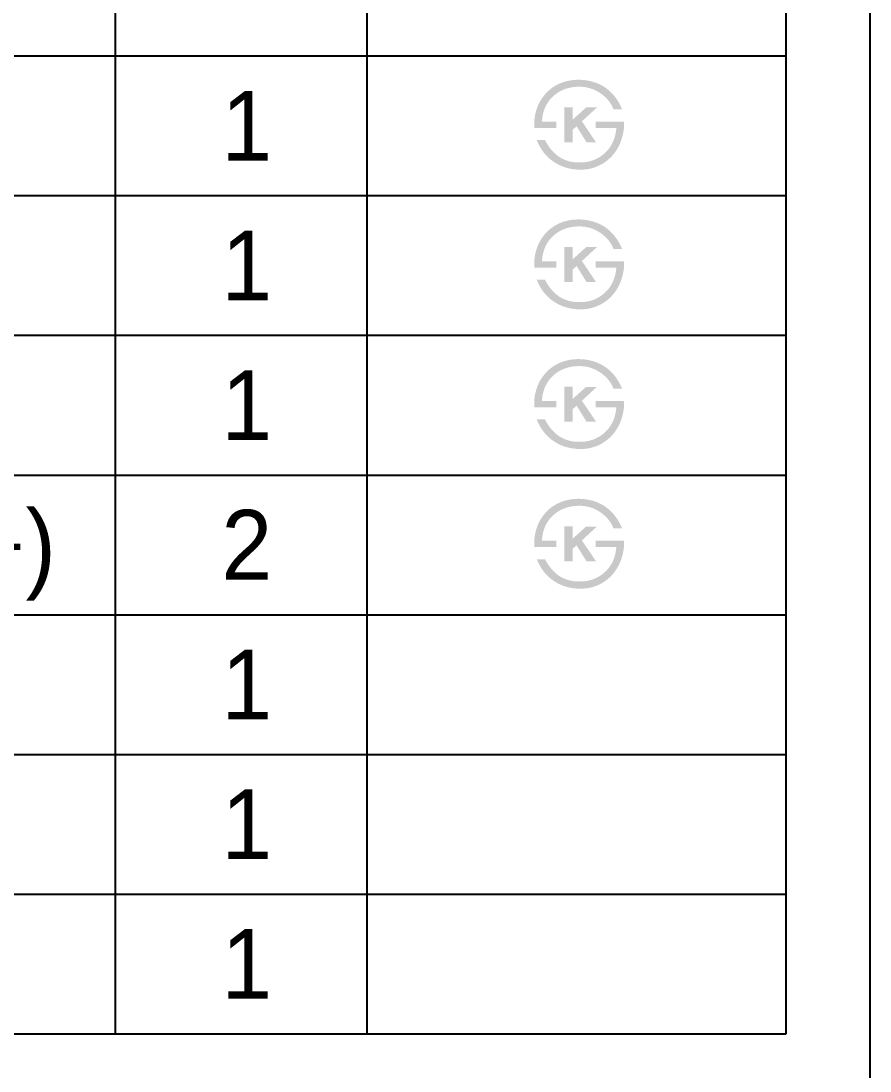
# Model space of a CAD drawing. Header units: millimetres. Extents: x 0 to 3868, y -67 to 2530.
# Drawn here: x 1496.2 to 1800, y 1736.7 to 2112.5 of the extents above; entities that cross this region are included whole.
import ezdxf
from ezdxf.enums import TextEntityAlignment as Align

# ---------------------------------------------------------------- set-up
doc = ezdxf.new("R2010")
doc.units = ezdxf.units.MM
doc.layers.add('TEXT', color=7, linetype='Continuous')
doc.layers.add('도각라인', color=7, linetype='Continuous')
doc.styles.add('타이틀', font='H2GTRM.TTF', dxfattribs={"height": 25})

msp = doc.modelspace()

# ---------------------------------------------------------------- hatches: boundary and pattern name
at = {"layer": 'TEXT'}
for points in [[(1679.85, 2074.17), (1679.83, 2074.58), (1679.82, 2074.99), (1679.82, 2075.4), (1679.83, 2075.8), (1679.84, 2076.21), (1679.86, 2076.61), (1679.9, 2077.01), (1679.94, 2077.41), (1679.98, 2077.8), (1680.04, 2078.2), (1680.11, 2078.59), (1680.18, 2078.98), (1680.26, 2079.36), (1680.36, 2079.75), (1680.46, 2080.13), (1680.56, 2080.52), (1680.69, 2080.9), (1680.81, 2081.28), (1680.95, 2081.66), (1681.1, 2082.03), (1681.25, 2082.39), (1681.42, 2082.75), (1681.59, 2083.1), (1681.76, 2083.45), (1681.95, 2083.79), (1682.15, 2084.12), (1682.35, 2084.45), (1682.56, 2084.77), (1682.78, 2085.09), (1683.01, 2085.4), (1683.25, 2085.7), (1683.75, 2086.32), (1684.02, 2086.62), (1684.3, 2086.92), (1684.58, 2087.2), (1684.87, 2087.48), (1685.16, 2087.75), (1685.47, 2088.01), (1685.78, 2088.26), (1686.1, 2088.5), (1686.42, 2088.74), (1686.75, 2088.96), (1687.09, 2089.17), (1687.44, 2089.38), (1687.79, 2089.58), (1688.15, 2089.76), (1688.52, 2089.94), (1688.92, 2090.12), (1689.33, 2090.29), (1689.75, 2090.45), (1690.17, 2090.6), (1690.59, 2090.74), (1691.03, 2090.86), (1691.47, 2090.97), (1691.91, 2091.08), (1692.36, 2091.17), (1692.82, 2091.25), (1693.28, 2091.31), (1693.75, 2091.37), (1694.23, 2091.41), (1694.71, 2091.45), (1695.2, 2091.47), (1695.69, 2091.48), (1696.45, 2091.46), (1696.83, 2091.44), (1697.2, 2091.41), (1697.57, 2091.38), (1697.93, 2091.34), (1698.29, 2091.29), (1698.65, 2091.24), (1699, 2091.18), (1699.35, 2091.12), (1699.69, 2091.04), (1700.03, 2090.97), (1700.37, 2090.88), (1700.7, 2090.79), (1701.03, 2090.7), (1701.36, 2090.59), (1701.68, 2090.48), (1702, 2090.37), (1702.31, 2090.24), (1702.62, 2090.12), (1702.93, 2089.98), (1703.23, 2089.84), (1703.53, 2089.69), (1703.83, 2089.54), (1704.12, 2089.38), (1704.41, 2089.21), (1704.69, 2089.04), (1704.97, 2088.86), (1705.25, 2088.67), (1705.52, 2088.48), (1705.79, 2088.28), (1706.05, 2088.08), (1706.47, 2087.73), (1706.88, 2087.37), (1707.28, 2087), (1707.66, 2086.62), (1708.03, 2086.22), (1708.39, 2085.8), (1708.73, 2085.38), (1709.06, 2084.93), (1709.38, 2084.48), (1709.69, 2084.01), (1709.99, 2083.53), (1710.27, 2083.03), (1710.54, 2082.52), (1710.79, 2082), (1711.04, 2081.46), (1711.27, 2080.91), (1711.27, 2080.91), (1708.17, 2080.91), (1708.17, 2080.91), (1708.11, 2081.09), (1708.04, 2081.26), (1707.97, 2081.43), (1707.9, 2081.61), (1707.83, 2081.78), (1707.75, 2081.95), (1707.66, 2082.12), (1707.57, 2082.29), (1707.48, 2082.46), (1707.39, 2082.63), (1707.29, 2082.79), (1707.18, 2082.96), (1707.08, 2083.12), (1706.97, 2083.29), (1706.85, 2083.45), (1706.73, 2083.61), (1706.61, 2083.77), (1706.48, 2083.93), (1706.22, 2084.25), (1705.94, 2084.57), (1705.64, 2084.88), (1705.33, 2085.19), (1705, 2085.49), (1704.66, 2085.79), (1704.3, 2086.09), (1704.07, 2086.27), (1703.84, 2086.44), (1703.6, 2086.61), (1703.37, 2086.77), (1703.13, 2086.92), (1702.89, 2087.07), (1702.65, 2087.21), (1702.4, 2087.35), (1702.16, 2087.49), (1701.91, 2087.61), (1701.66, 2087.73), (1701.41, 2087.85), (1701.15, 2087.96), (1700.9, 2088.06), (1700.64, 2088.16), (1700.38, 2088.26), (1700.12, 2088.34), (1699.85, 2088.42), (1699.59, 2088.5), (1699.32, 2088.57), (1699.05, 2088.64), (1698.78, 2088.7), (1698.51, 2088.75), (1698.23, 2088.8), (1697.96, 2088.84), (1697.68, 2088.88), (1697.4, 2088.91), (1697.11, 2088.93), (1696.83, 2088.95), (1696.54, 2088.97), (1696.26, 2088.98), (1695.97, 2088.98), (1695.62, 2088.97), (1695.28, 2088.96), (1694.93, 2088.95), (1694.6, 2088.93), (1694.27, 2088.9), (1693.94, 2088.86), (1693.61, 2088.82), (1693.29, 2088.77), (1692.97, 2088.71), (1692.66, 2088.65), (1692.35, 2088.58), (1692.04, 2088.51), (1691.74, 2088.43), (1691.44, 2088.34), (1691.14, 2088.24), (1690.85, 2088.14), (1690.56, 2088.04), (1690.28, 2087.92), (1690, 2087.8), (1689.72, 2087.67), (1689.45, 2087.54), (1689.18, 2087.4), (1688.91, 2087.25), (1688.65, 2087.1), (1688.39, 2086.94), (1688.14, 2086.77), (1687.89, 2086.6), (1687.64, 2086.42), (1687.4, 2086.24), (1687.16, 2086.04), (1686.92, 2085.84), (1686.69, 2085.64), (1686.46, 2085.42), (1686.23, 2085.2), (1686.01, 2084.97), (1685.8, 2084.74), (1685.59, 2084.51), (1685.39, 2084.27), (1685.2, 2084.02), (1685.02, 2083.77), (1684.84, 2083.52), (1684.66, 2083.26), (1684.5, 2083), (1684.34, 2082.74), (1684.19, 2082.47), (1684.04, 2082.19), (1683.91, 2081.92), (1683.78, 2081.63), (1683.65, 2081.35), (1683.53, 2081.05), (1683.42, 2080.76), (1683.32, 2080.46), (1683.22, 2080.15), (1683.13, 2079.85), (1683.05, 2079.53), (1682.97, 2079.22), (1682.9, 2078.89), (1682.84, 2078.57), (1682.78, 2078.24), (1682.73, 2077.9), (1682.69, 2077.56), (1682.65, 2077.22), (1682.62, 2076.87), (1682.6, 2076.52), (1682.6, 2076.52), (1687.78, 2076.52), (1687.78, 2076.52), (1687.78, 2076.52), (1687.78, 2074.17), (1687.78, 2074.17), (1687.78, 2074.17), (1679.85, 2074.17)], [(1693.61, 2077.21), (1698.41, 2081.56), (1702.28, 2081.56), (1696.91, 2076.61), (1701.94, 2069.1), (1698.56, 2069.1), (1695, 2074.81), (1693.61, 2073.57), (1693.61, 2069.1), (1690.66, 2069.1), (1690.66, 2081.67), (1693.61, 2081.67)], [(1712.02, 2076.52), (1712.02, 2076.08), (1712.02, 2075.64), (1712.01, 2075.21), (1711.98, 2074.78), (1711.95, 2074.35), (1711.91, 2073.92), (1711.86, 2073.5), (1711.79, 2073.07), (1711.72, 2072.65), (1711.64, 2072.24), (1711.56, 2071.82), (1711.46, 2071.41), (1711.35, 2071), (1711.23, 2070.6), (1711.1, 2070.19), (1710.97, 2069.79), (1710.83, 2069.41), (1710.68, 2069.02), (1710.53, 2068.65), (1710.36, 2068.28), (1710.19, 2067.92), (1710.01, 2067.56), (1709.82, 2067.21), (1709.63, 2066.87), (1709.42, 2066.53), (1709.21, 2066.19), (1708.99, 2065.86), (1708.77, 2065.54), (1708.53, 2065.23), (1708.29, 2064.92), (1708.04, 2064.61), (1707.78, 2064.31), (1707.51, 2064.02), (1707.24, 2063.74), (1706.96, 2063.46), (1706.67, 2063.2), (1706.38, 2062.94), (1706.08, 2062.69), (1705.78, 2062.45), (1705.47, 2062.22), (1705.15, 2061.99), (1704.83, 2061.78), (1704.51, 2061.57), (1704.18, 2061.37), (1703.84, 2061.18), (1703.5, 2061), (1703.15, 2060.83), (1702.8, 2060.66), (1702.43, 2060.5), (1702.06, 2060.34), (1701.69, 2060.2), (1701.31, 2060.07), (1700.93, 2059.95), (1700.55, 2059.84), (1700.17, 2059.74), (1699.78, 2059.65), (1699.39, 2059.57), (1698.99, 2059.5), (1698.6, 2059.44), (1698.2, 2059.4), (1697.8, 2059.36), (1697.39, 2059.33), (1696.98, 2059.32), (1696.57, 2059.31), (1695.91, 2059.32), (1695.25, 2059.34), (1694.61, 2059.39), (1693.97, 2059.46), (1693.35, 2059.55), (1693.04, 2059.6), (1692.74, 2059.65), (1692.43, 2059.72), (1692.13, 2059.78), (1691.83, 2059.86), (1691.54, 2059.93), (1691.25, 2060.02), (1690.96, 2060.1), (1690.67, 2060.2), (1690.38, 2060.3), (1690.1, 2060.4), (1689.82, 2060.51), (1689.54, 2060.62), (1689.27, 2060.74), (1689, 2060.86), (1688.73, 2060.99), (1688.46, 2061.13), (1688.19, 2061.27), (1687.93, 2061.41), (1687.67, 2061.56), (1687.42, 2061.71), (1686.89, 2062.05), (1686.63, 2062.23), (1686.37, 2062.41), (1686.12, 2062.6), (1685.87, 2062.79), (1685.62, 2062.99), (1685.38, 2063.19), (1685.14, 2063.4), (1684.91, 2063.61), (1684.68, 2063.83), (1684.46, 2064.05), (1684.24, 2064.28), (1684.02, 2064.52), (1683.81, 2064.75), (1683.61, 2064.99), (1683.4, 2065.24), (1683.2, 2065.49), (1683.01, 2065.75), (1682.82, 2066.01), (1682.64, 2066.28), (1682.46, 2066.55), (1682.28, 2066.83), (1682.11, 2067.11), (1681.94, 2067.4), (1681.78, 2067.69), (1681.62, 2067.99), (1681.46, 2068.29), (1681.31, 2068.59), (1681.02, 2069.22), (1680.75, 2069.87), (1680.75, 2069.87), (1683.7, 2069.87), (1683.7, 2069.87), (1683.93, 2069.44), (1684.16, 2069.03), (1684.4, 2068.63), (1684.64, 2068.23), (1684.89, 2067.86), (1685.15, 2067.49), (1685.41, 2067.13), (1685.67, 2066.79), (1685.94, 2066.46), (1686.21, 2066.14), (1686.49, 2065.83), (1686.78, 2065.53), (1687.07, 2065.25), (1687.37, 2064.97), (1687.67, 2064.71), (1687.97, 2064.46), (1688.2, 2064.29), (1688.43, 2064.12), (1688.66, 2063.96), (1688.9, 2063.81), (1689.13, 2063.66), (1689.37, 2063.52), (1689.62, 2063.38), (1689.86, 2063.25), (1690.11, 2063.12), (1690.36, 2063.01), (1690.61, 2062.89), (1690.87, 2062.79), (1691.13, 2062.69), (1691.39, 2062.59), (1691.66, 2062.5), (1691.93, 2062.42), (1692.2, 2062.34), (1692.47, 2062.27), (1692.75, 2062.21), (1693.03, 2062.15), (1693.31, 2062.1), (1693.59, 2062.05), (1693.88, 2062.01), (1694.17, 2061.97), (1694.46, 2061.94), (1694.76, 2061.92), (1695.06, 2061.91), (1695.36, 2061.89), (1695.66, 2061.89), (1695.97, 2061.89), (1696.28, 2061.9), (1697.14, 2061.92), (1697.41, 2061.94), (1697.68, 2061.96), (1697.95, 2061.98), (1698.22, 2062.01), (1698.48, 2062.05), (1698.75, 2062.09), (1699.01, 2062.14), (1699.27, 2062.19), (1699.53, 2062.25), (1699.79, 2062.31), (1700.04, 2062.38), (1700.3, 2062.46), (1700.55, 2062.54), (1700.8, 2062.63), (1701.05, 2062.72), (1701.29, 2062.81), (1701.54, 2062.92), (1701.78, 2063.03), (1702.02, 2063.14), (1702.26, 2063.26), (1702.5, 2063.39), (1702.74, 2063.52), (1702.97, 2063.65), (1703.21, 2063.79), (1703.44, 2063.94), (1703.67, 2064.1), (1703.9, 2064.25), (1704.12, 2064.42), (1704.35, 2064.59), (1704.57, 2064.76), (1704.83, 2064.98), (1705.08, 2065.2), (1705.32, 2065.43), (1705.55, 2065.66), (1705.78, 2065.89), (1706, 2066.13), (1706.21, 2066.38), (1706.42, 2066.63), (1706.62, 2066.89), (1706.81, 2067.15), (1707, 2067.42), (1707.17, 2067.69), (1707.34, 2067.96), (1707.51, 2068.24), (1707.66, 2068.53), (1707.81, 2068.82), (1707.95, 2069.12), (1708.09, 2069.42), (1708.22, 2069.73), (1708.34, 2070.04), (1708.45, 2070.35), (1708.55, 2070.68), (1708.65, 2071), (1708.74, 2071.33), (1708.83, 2071.67), (1708.91, 2072.01), (1708.98, 2072.36), (1709.04, 2072.71), (1709.09, 2073.07), (1709.14, 2073.43), (1709.18, 2073.8), (1709.22, 2074.17), (1709.22, 2074.17), (1701.79, 2074.17), (1701.79, 2074.17), (1701.79, 2074.17), (1701.79, 2076.52), (1701.79, 2076.52), (1701.79, 2076.52), (1712.02, 2076.52)], [(1679.85, 2024.17), (1679.83, 2024.58), (1679.82, 2024.99), (1679.82, 2025.4), (1679.83, 2025.8), (1679.84, 2026.21), (1679.86, 2026.61), (1679.9, 2027.01), (1679.94, 2027.41), (1679.98, 2027.8), (1680.04, 2028.2), (1680.11, 2028.59), (1680.18, 2028.98), (1680.26, 2029.36), (1680.36, 2029.75), (1680.46, 2030.13), (1680.56, 2030.52), (1680.69, 2030.9), (1680.81, 2031.28), (1680.95, 2031.66), (1681.1, 2032.03), (1681.25, 2032.39), (1681.42, 2032.75), (1681.59, 2033.1), (1681.76, 2033.45), (1681.95, 2033.79), (1682.15, 2034.12), (1682.35, 2034.45), (1682.56, 2034.77), (1682.78, 2035.09), (1683.01, 2035.4), (1683.25, 2035.7), (1683.75, 2036.32), (1684.02, 2036.62), (1684.3, 2036.92), (1684.58, 2037.2), (1684.87, 2037.48), (1685.16, 2037.75), (1685.47, 2038.01), (1685.78, 2038.26), (1686.1, 2038.5), (1686.42, 2038.74), (1686.75, 2038.96), (1687.09, 2039.17), (1687.44, 2039.38), (1687.79, 2039.58), (1688.15, 2039.76), (1688.52, 2039.94), (1688.92, 2040.12), (1689.33, 2040.29), (1689.75, 2040.45), (1690.17, 2040.6), (1690.59, 2040.74), (1691.03, 2040.86), (1691.47, 2040.97), (1691.91, 2041.08), (1692.36, 2041.17), (1692.82, 2041.25), (1693.28, 2041.31), (1693.75, 2041.37), (1694.23, 2041.41), (1694.71, 2041.45), (1695.2, 2041.47), (1695.69, 2041.48), (1696.45, 2041.46), (1696.83, 2041.44), (1697.2, 2041.41), (1697.57, 2041.38), (1697.93, 2041.34), (1698.29, 2041.29), (1698.65, 2041.24), (1699, 2041.18), (1699.35, 2041.12), (1699.69, 2041.04), (1700.03, 2040.97), (1700.37, 2040.88), (1700.7, 2040.79), (1701.03, 2040.7), (1701.36, 2040.59), (1701.68, 2040.48), (1702, 2040.37), (1702.31, 2040.24), (1702.62, 2040.12), (1702.93, 2039.98), (1703.23, 2039.84), (1703.53, 2039.69), (1703.83, 2039.54), (1704.12, 2039.38), (1704.41, 2039.21), (1704.69, 2039.04), (1704.97, 2038.86), (1705.25, 2038.67), (1705.52, 2038.48), (1705.79, 2038.28), (1706.05, 2038.08), (1706.47, 2037.73), (1706.88, 2037.37), (1707.28, 2037), (1707.66, 2036.62), (1708.03, 2036.22), (1708.39, 2035.8), (1708.73, 2035.38), (1709.06, 2034.93), (1709.38, 2034.48), (1709.69, 2034.01), (1709.99, 2033.53), (1710.27, 2033.03), (1710.54, 2032.52), (1710.79, 2032), (1711.04, 2031.46), (1711.27, 2030.91), (1711.27, 2030.91), (1708.17, 2030.91), (1708.17, 2030.91), (1708.11, 2031.09), (1708.04, 2031.26), (1707.97, 2031.43), (1707.9, 2031.61), (1707.83, 2031.78), (1707.75, 2031.95), (1707.66, 2032.12), (1707.57, 2032.29), (1707.48, 2032.46), (1707.39, 2032.63), (1707.29, 2032.79), (1707.18, 2032.96), (1707.08, 2033.12), (1706.97, 2033.29), (1706.85, 2033.45), (1706.73, 2033.61), (1706.61, 2033.77), (1706.48, 2033.93), (1706.22, 2034.25), (1705.94, 2034.57), (1705.64, 2034.88), (1705.33, 2035.19), (1705, 2035.49), (1704.66, 2035.79), (1704.3, 2036.09), (1704.07, 2036.27), (1703.84, 2036.44), (1703.6, 2036.61), (1703.37, 2036.77), (1703.13, 2036.92), (1702.89, 2037.07), (1702.65, 2037.21), (1702.4, 2037.35), (1702.16, 2037.49), (1701.91, 2037.61), (1701.66, 2037.73), (1701.41, 2037.85), (1701.15, 2037.96), (1700.9, 2038.06), (1700.64, 2038.16), (1700.38, 2038.26), (1700.12, 2038.34), (1699.85, 2038.42), (1699.59, 2038.5), (1699.32, 2038.57), (1699.05, 2038.64), (1698.78, 2038.7), (1698.51, 2038.75), (1698.23, 2038.8), (1697.96, 2038.84), (1697.68, 2038.88), (1697.4, 2038.91), (1697.11, 2038.93), (1696.83, 2038.95), (1696.54, 2038.97), (1696.26, 2038.98), (1695.97, 2038.98), (1695.62, 2038.97), (1695.28, 2038.96), (1694.93, 2038.95), (1694.6, 2038.93), (1694.27, 2038.9), (1693.94, 2038.86), (1693.61, 2038.82), (1693.29, 2038.77), (1692.97, 2038.71), (1692.66, 2038.65), (1692.35, 2038.58), (1692.04, 2038.51), (1691.74, 2038.43), (1691.44, 2038.34), (1691.14, 2038.24), (1690.85, 2038.14), (1690.56, 2038.04), (1690.28, 2037.92), (1690, 2037.8), (1689.72, 2037.67), (1689.45, 2037.54), (1689.18, 2037.4), (1688.91, 2037.25), (1688.65, 2037.1), (1688.39, 2036.94), (1688.14, 2036.77), (1687.89, 2036.6), (1687.64, 2036.42), (1687.4, 2036.24), (1687.16, 2036.04), (1686.92, 2035.84), (1686.69, 2035.64), (1686.46, 2035.42), (1686.23, 2035.2), (1686.01, 2034.97), (1685.8, 2034.74), (1685.59, 2034.51), (1685.39, 2034.27), (1685.2, 2034.02), (1685.02, 2033.77), (1684.84, 2033.52), (1684.66, 2033.26), (1684.5, 2033), (1684.34, 2032.74), (1684.19, 2032.47), (1684.04, 2032.19), (1683.91, 2031.92), (1683.78, 2031.63), (1683.65, 2031.35), (1683.53, 2031.05), (1683.42, 2030.76), (1683.32, 2030.46), (1683.22, 2030.15), (1683.13, 2029.85), (1683.05, 2029.53), (1682.97, 2029.22), (1682.9, 2028.89), (1682.84, 2028.57), (1682.78, 2028.24), (1682.73, 2027.9), (1682.69, 2027.56), (1682.65, 2027.22), (1682.62, 2026.87), (1682.6, 2026.52), (1682.6, 2026.52), (1687.78, 2026.52), (1687.78, 2026.52), (1687.78, 2026.52), (1687.78, 2024.17), (1687.78, 2024.17), (1687.78, 2024.17), (1679.85, 2024.17)], [(1693.61, 2027.21), (1698.41, 2031.56), (1702.28, 2031.56), (1696.91, 2026.61), (1701.94, 2019.1), (1698.56, 2019.1), (1695, 2024.81), (1693.61, 2023.57), (1693.61, 2019.1), (1690.66, 2019.1), (1690.66, 2031.67), (1693.61, 2031.67)], [(1712.02, 2026.52), (1712.02, 2026.08), (1712.02, 2025.64), (1712.01, 2025.21), (1711.98, 2024.78), (1711.95, 2024.35), (1711.91, 2023.92), (1711.86, 2023.5), (1711.79, 2023.07), (1711.72, 2022.65), (1711.64, 2022.24), (1711.56, 2021.82), (1711.46, 2021.41), (1711.35, 2021), (1711.23, 2020.6), (1711.1, 2020.19), (1710.97, 2019.79), (1710.83, 2019.41), (1710.68, 2019.02), (1710.53, 2018.65), (1710.36, 2018.28), (1710.19, 2017.92), (1710.01, 2017.56), (1709.82, 2017.21), (1709.63, 2016.87), (1709.42, 2016.53), (1709.21, 2016.19), (1708.99, 2015.86), (1708.77, 2015.54), (1708.53, 2015.23), (1708.29, 2014.92), (1708.04, 2014.61), (1707.78, 2014.31), (1707.51, 2014.02), (1707.24, 2013.74), (1706.96, 2013.46), (1706.67, 2013.2), (1706.38, 2012.94), (1706.08, 2012.69), (1705.78, 2012.45), (1705.47, 2012.22), (1705.15, 2011.99), (1704.83, 2011.78), (1704.51, 2011.57), (1704.18, 2011.37), (1703.84, 2011.18), (1703.5, 2011), (1703.15, 2010.83), (1702.8, 2010.66), (1702.43, 2010.5), (1702.06, 2010.34), (1701.69, 2010.2), (1701.31, 2010.07), (1700.93, 2009.95), (1700.55, 2009.84), (1700.17, 2009.74), (1699.78, 2009.65), (1699.39, 2009.57), (1698.99, 2009.5), (1698.6, 2009.44), (1698.2, 2009.4), (1697.8, 2009.36), (1697.39, 2009.33), (1696.98, 2009.32), (1696.57, 2009.31), (1695.91, 2009.32), (1695.25, 2009.34), (1694.61, 2009.39), (1693.97, 2009.46), (1693.35, 2009.55), (1693.04, 2009.6), (1692.74, 2009.65), (1692.43, 2009.72), (1692.13, 2009.78), (1691.83, 2009.86), (1691.54, 2009.93), (1691.25, 2010.02), (1690.96, 2010.1), (1690.67, 2010.2), (1690.38, 2010.3), (1690.1, 2010.4), (1689.82, 2010.51), (1689.54, 2010.62), (1689.27, 2010.74), (1689, 2010.86), (1688.73, 2010.99), (1688.46, 2011.13), (1688.19, 2011.27), (1687.93, 2011.41), (1687.67, 2011.56), (1687.42, 2011.71), (1686.89, 2012.05), (1686.63, 2012.23), (1686.37, 2012.41), (1686.12, 2012.6), (1685.87, 2012.79), (1685.62, 2012.99), (1685.38, 2013.19), (1685.14, 2013.4), (1684.91, 2013.61), (1684.68, 2013.83), (1684.46, 2014.05), (1684.24, 2014.28), (1684.02, 2014.52), (1683.81, 2014.75), (1683.61, 2014.99), (1683.4, 2015.24), (1683.2, 2015.49), (1683.01, 2015.75), (1682.82, 2016.01), (1682.64, 2016.28), (1682.46, 2016.55), (1682.28, 2016.83), (1682.11, 2017.11), (1681.94, 2017.4), (1681.78, 2017.69), (1681.62, 2017.99), (1681.46, 2018.29), (1681.31, 2018.59), (1681.02, 2019.22), (1680.75, 2019.87), (1680.75, 2019.87), (1683.7, 2019.87), (1683.7, 2019.87), (1683.93, 2019.44), (1684.16, 2019.03), (1684.4, 2018.63), (1684.64, 2018.23), (1684.89, 2017.86), (1685.15, 2017.49), (1685.41, 2017.13), (1685.67, 2016.79), (1685.94, 2016.46), (1686.21, 2016.14), (1686.49, 2015.83), (1686.78, 2015.53), (1687.07, 2015.25), (1687.37, 2014.97), (1687.67, 2014.71), (1687.97, 2014.46), (1688.2, 2014.29), (1688.43, 2014.12), (1688.66, 2013.96), (1688.9, 2013.81), (1689.13, 2013.66), (1689.37, 2013.52), (1689.62, 2013.38), (1689.86, 2013.25), (1690.11, 2013.12), (1690.36, 2013.01), (1690.61, 2012.89), (1690.87, 2012.79), (1691.13, 2012.69), (1691.39, 2012.59), (1691.66, 2012.5), (1691.93, 2012.42), (1692.2, 2012.34), (1692.47, 2012.27), (1692.75, 2012.21), (1693.03, 2012.15), (1693.31, 2012.1), (1693.59, 2012.05), (1693.88, 2012.01), (1694.17, 2011.97), (1694.46, 2011.94), (1694.76, 2011.92), (1695.06, 2011.91), (1695.36, 2011.89), (1695.66, 2011.89), (1695.97, 2011.89), (1696.28, 2011.9), (1697.14, 2011.92), (1697.41, 2011.94), (1697.68, 2011.96), (1697.95, 2011.98), (1698.22, 2012.01), (1698.48, 2012.05), (1698.75, 2012.09), (1699.01, 2012.14), (1699.27, 2012.19), (1699.53, 2012.25), (1699.79, 2012.31), (1700.04, 2012.38), (1700.3, 2012.46), (1700.55, 2012.54), (1700.8, 2012.63), (1701.05, 2012.72), (1701.29, 2012.81), (1701.54, 2012.92), (1701.78, 2013.03), (1702.02, 2013.14), (1702.26, 2013.26), (1702.5, 2013.39), (1702.74, 2013.52), (1702.97, 2013.65), (1703.21, 2013.79), (1703.44, 2013.94), (1703.67, 2014.1), (1703.9, 2014.25), (1704.12, 2014.42), (1704.35, 2014.59), (1704.57, 2014.76), (1704.83, 2014.98), (1705.08, 2015.2), (1705.32, 2015.43), (1705.55, 2015.66), (1705.78, 2015.89), (1706, 2016.13), (1706.21, 2016.38), (1706.42, 2016.63), (1706.62, 2016.89), (1706.81, 2017.15), (1707, 2017.42), (1707.17, 2017.69), (1707.34, 2017.96), (1707.51, 2018.24), (1707.66, 2018.53), (1707.81, 2018.82), (1707.95, 2019.12), (1708.09, 2019.42), (1708.22, 2019.73), (1708.34, 2020.04), (1708.45, 2020.35), (1708.55, 2020.68), (1708.65, 2021), (1708.74, 2021.33), (1708.83, 2021.67), (1708.91, 2022.01), (1708.98, 2022.36), (1709.04, 2022.71), (1709.09, 2023.07), (1709.14, 2023.43), (1709.18, 2023.8), (1709.22, 2024.17), (1709.22, 2024.17), (1701.79, 2024.17), (1701.79, 2024.17), (1701.79, 2024.17), (1701.79, 2026.52), (1701.79, 2026.52), (1701.79, 2026.52), (1712.02, 2026.52)], [(1679.85, 1974.17), (1679.83, 1974.58), (1679.82, 1974.99), (1679.82, 1975.4), (1679.83, 1975.8), (1679.84, 1976.21), (1679.86, 1976.61), (1679.9, 1977.01), (1679.94, 1977.41), (1679.98, 1977.8), (1680.04, 1978.2), (1680.11, 1978.59), (1680.18, 1978.98), (1680.26, 1979.36), (1680.36, 1979.75), (1680.46, 1980.13), (1680.56, 1980.52), (1680.69, 1980.9), (1680.81, 1981.28), (1680.95, 1981.66), (1681.1, 1982.03), (1681.25, 1982.39), (1681.42, 1982.75), (1681.59, 1983.1), (1681.76, 1983.45), (1681.95, 1983.79), (1682.15, 1984.12), (1682.35, 1984.45), (1682.56, 1984.77), (1682.78, 1985.09), (1683.01, 1985.4), (1683.25, 1985.7), (1683.75, 1986.32), (1684.02, 1986.62), (1684.3, 1986.92), (1684.58, 1987.2), (1684.87, 1987.48), (1685.16, 1987.75), (1685.47, 1988.01), (1685.78, 1988.26), (1686.1, 1988.5), (1686.42, 1988.74), (1686.75, 1988.96), (1687.09, 1989.17), (1687.44, 1989.38), (1687.79, 1989.58), (1688.15, 1989.76), (1688.52, 1989.94), (1688.92, 1990.12), (1689.33, 1990.29), (1689.75, 1990.45), (1690.17, 1990.6), (1690.59, 1990.74), (1691.03, 1990.86), (1691.47, 1990.97), (1691.91, 1991.08), (1692.36, 1991.17), (1692.82, 1991.25), (1693.28, 1991.31), (1693.75, 1991.37), (1694.23, 1991.41), (1694.71, 1991.45), (1695.2, 1991.47), (1695.69, 1991.48), (1696.45, 1991.46), (1696.83, 1991.44), (1697.2, 1991.41), (1697.57, 1991.38), (1697.93, 1991.34), (1698.29, 1991.29), (1698.65, 1991.24), (1699, 1991.18), (1699.35, 1991.12), (1699.69, 1991.04), (1700.03, 1990.97), (1700.37, 1990.88), (1700.7, 1990.79), (1701.03, 1990.7), (1701.36, 1990.59), (1701.68, 1990.48), (1702, 1990.37), (1702.31, 1990.24), (1702.62, 1990.12), (1702.93, 1989.98), (1703.23, 1989.84), (1703.53, 1989.69), (1703.83, 1989.54), (1704.12, 1989.38), (1704.41, 1989.21), (1704.69, 1989.04), (1704.97, 1988.86), (1705.25, 1988.67), (1705.52, 1988.48), (1705.79, 1988.28), (1706.05, 1988.08), (1706.47, 1987.73), (1706.88, 1987.37), (1707.28, 1987), (1707.66, 1986.62), (1708.03, 1986.22), (1708.39, 1985.8), (1708.73, 1985.38), (1709.06, 1984.93), (1709.38, 1984.48), (1709.69, 1984.01), (1709.99, 1983.53), (1710.27, 1983.03), (1710.54, 1982.52), (1710.79, 1982), (1711.04, 1981.46), (1711.27, 1980.91), (1711.27, 1980.91), (1708.17, 1980.91), (1708.17, 1980.91), (1708.11, 1981.09), (1708.04, 1981.26), (1707.97, 1981.43), (1707.9, 1981.61), (1707.83, 1981.78), (1707.75, 1981.95), (1707.66, 1982.12), (1707.57, 1982.29), (1707.48, 1982.46), (1707.39, 1982.63), (1707.29, 1982.79), (1707.18, 1982.96), (1707.08, 1983.12), (1706.97, 1983.29), (1706.85, 1983.45), (1706.73, 1983.61), (1706.61, 1983.77), (1706.48, 1983.93), (1706.22, 1984.25), (1705.94, 1984.57), (1705.64, 1984.88), (1705.33, 1985.19), (1705, 1985.49), (1704.66, 1985.79), (1704.3, 1986.09), (1704.07, 1986.27), (1703.84, 1986.44), (1703.6, 1986.61), (1703.37, 1986.77), (1703.13, 1986.92), (1702.89, 1987.07), (1702.65, 1987.21), (1702.4, 1987.35), (1702.16, 1987.49), (1701.91, 1987.61), (1701.66, 1987.73), (1701.41, 1987.85), (1701.15, 1987.96), (1700.9, 1988.06), (1700.64, 1988.16), (1700.38, 1988.26), (1700.12, 1988.34), (1699.85, 1988.42), (1699.59, 1988.5), (1699.32, 1988.57), (1699.05, 1988.64), (1698.78, 1988.7), (1698.51, 1988.75), (1698.23, 1988.8), (1697.96, 1988.84), (1697.68, 1988.88), (1697.4, 1988.91), (1697.11, 1988.93), (1696.83, 1988.95), (1696.54, 1988.97), (1696.26, 1988.98), (1695.97, 1988.98), (1695.62, 1988.97), (1695.28, 1988.96), (1694.93, 1988.95), (1694.6, 1988.93), (1694.27, 1988.9), (1693.94, 1988.86), (1693.61, 1988.82), (1693.29, 1988.77), (1692.97, 1988.71), (1692.66, 1988.65), (1692.35, 1988.58), (1692.04, 1988.51), (1691.74, 1988.43), (1691.44, 1988.34), (1691.14, 1988.24), (1690.85, 1988.14), (1690.56, 1988.04), (1690.28, 1987.92), (1690, 1987.8), (1689.72, 1987.67), (1689.45, 1987.54), (1689.18, 1987.4), (1688.91, 1987.25), (1688.65, 1987.1), (1688.39, 1986.94), (1688.14, 1986.77), (1687.89, 1986.6), (1687.64, 1986.42), (1687.4, 1986.24), (1687.16, 1986.04), (1686.92, 1985.84), (1686.69, 1985.64), (1686.46, 1985.42), (1686.23, 1985.2), (1686.01, 1984.97), (1685.8, 1984.74), (1685.59, 1984.51), (1685.39, 1984.27), (1685.2, 1984.02), (1685.02, 1983.77), (1684.84, 1983.52), (1684.66, 1983.26), (1684.5, 1983), (1684.34, 1982.74), (1684.19, 1982.47), (1684.04, 1982.19), (1683.91, 1981.92), (1683.78, 1981.63), (1683.65, 1981.35), (1683.53, 1981.05), (1683.42, 1980.76), (1683.32, 1980.46), (1683.22, 1980.15), (1683.13, 1979.85), (1683.05, 1979.53), (1682.97, 1979.22), (1682.9, 1978.89), (1682.84, 1978.57), (1682.78, 1978.24), (1682.73, 1977.9), (1682.69, 1977.56), (1682.65, 1977.22), (1682.62, 1976.87), (1682.6, 1976.52), (1682.6, 1976.52), (1687.78, 1976.52), (1687.78, 1976.52), (1687.78, 1976.52), (1687.78, 1974.17), (1687.78, 1974.17), (1687.78, 1974.17), (1679.85, 1974.17)], [(1693.61, 1977.21), (1698.41, 1981.56), (1702.28, 1981.56), (1696.91, 1976.61), (1701.94, 1969.1), (1698.56, 1969.1), (1695, 1974.81), (1693.61, 1973.57), (1693.61, 1969.1), (1690.66, 1969.1), (1690.66, 1981.67), (1693.61, 1981.67)], [(1712.02, 1976.52), (1712.02, 1976.08), (1712.02, 1975.64), (1712.01, 1975.21), (1711.98, 1974.78), (1711.95, 1974.35), (1711.91, 1973.92), (1711.86, 1973.5), (1711.79, 1973.07), (1711.72, 1972.65), (1711.64, 1972.24), (1711.56, 1971.82), (1711.46, 1971.41), (1711.35, 1971), (1711.23, 1970.6), (1711.1, 1970.19), (1710.97, 1969.79), (1710.83, 1969.41), (1710.68, 1969.02), (1710.53, 1968.65), (1710.36, 1968.28), (1710.19, 1967.92), (1710.01, 1967.56), (1709.82, 1967.21), (1709.63, 1966.87), (1709.42, 1966.53), (1709.21, 1966.19), (1708.99, 1965.86), (1708.77, 1965.54), (1708.53, 1965.23), (1708.29, 1964.92), (1708.04, 1964.61), (1707.78, 1964.31), (1707.51, 1964.02), (1707.24, 1963.74), (1706.96, 1963.46), (1706.67, 1963.2), (1706.38, 1962.94), (1706.08, 1962.69), (1705.78, 1962.45), (1705.47, 1962.22), (1705.15, 1961.99), (1704.83, 1961.78), (1704.51, 1961.57), (1704.18, 1961.37), (1703.84, 1961.18), (1703.5, 1961), (1703.15, 1960.83), (1702.8, 1960.66), (1702.43, 1960.5), (1702.06, 1960.34), (1701.69, 1960.2), (1701.31, 1960.07), (1700.93, 1959.95), (1700.55, 1959.84), (1700.17, 1959.74), (1699.78, 1959.65), (1699.39, 1959.57), (1698.99, 1959.5), (1698.6, 1959.44), (1698.2, 1959.4), (1697.8, 1959.36), (1697.39, 1959.33), (1696.98, 1959.32), (1696.57, 1959.31), (1695.91, 1959.32), (1695.25, 1959.34), (1694.61, 1959.39), (1693.97, 1959.46), (1693.35, 1959.55), (1693.04, 1959.6), (1692.74, 1959.65), (1692.43, 1959.72), (1692.13, 1959.78), (1691.83, 1959.86), (1691.54, 1959.93), (1691.25, 1960.02), (1690.96, 1960.1), (1690.67, 1960.2), (1690.38, 1960.3), (1690.1, 1960.4), (1689.82, 1960.51), (1689.54, 1960.62), (1689.27, 1960.74), (1689, 1960.86), (1688.73, 1960.99), (1688.46, 1961.13), (1688.19, 1961.27), (1687.93, 1961.41), (1687.67, 1961.56), (1687.42, 1961.71), (1686.89, 1962.05), (1686.63, 1962.23), (1686.37, 1962.41), (1686.12, 1962.6), (1685.87, 1962.79), (1685.62, 1962.99), (1685.38, 1963.19), (1685.14, 1963.4), (1684.91, 1963.61), (1684.68, 1963.83), (1684.46, 1964.05), (1684.24, 1964.28), (1684.02, 1964.52), (1683.81, 1964.75), (1683.61, 1964.99), (1683.4, 1965.24), (1683.2, 1965.49), (1683.01, 1965.75), (1682.82, 1966.01), (1682.64, 1966.28), (1682.46, 1966.55), (1682.28, 1966.83), (1682.11, 1967.11), (1681.94, 1967.4), (1681.78, 1967.69), (1681.62, 1967.99), (1681.46, 1968.29), (1681.31, 1968.59), (1681.02, 1969.22), (1680.75, 1969.87), (1680.75, 1969.87), (1683.7, 1969.87), (1683.7, 1969.87), (1683.93, 1969.44), (1684.16, 1969.03), (1684.4, 1968.63), (1684.64, 1968.23), (1684.89, 1967.86), (1685.15, 1967.49), (1685.41, 1967.13), (1685.67, 1966.79), (1685.94, 1966.46), (1686.21, 1966.14), (1686.49, 1965.83), (1686.78, 1965.53), (1687.07, 1965.25), (1687.37, 1964.97), (1687.67, 1964.71), (1687.97, 1964.46), (1688.2, 1964.29), (1688.43, 1964.12), (1688.66, 1963.96), (1688.9, 1963.81), (1689.13, 1963.66), (1689.37, 1963.52), (1689.62, 1963.38), (1689.86, 1963.25), (1690.11, 1963.12), (1690.36, 1963.01), (1690.61, 1962.89), (1690.87, 1962.79), (1691.13, 1962.69), (1691.39, 1962.59), (1691.66, 1962.5), (1691.93, 1962.42), (1692.2, 1962.34), (1692.47, 1962.27), (1692.75, 1962.21), (1693.03, 1962.15), (1693.31, 1962.1), (1693.59, 1962.05), (1693.88, 1962.01), (1694.17, 1961.97), (1694.46, 1961.94), (1694.76, 1961.92), (1695.06, 1961.91), (1695.36, 1961.89), (1695.66, 1961.89), (1695.97, 1961.89), (1696.28, 1961.9), (1697.14, 1961.92), (1697.41, 1961.94), (1697.68, 1961.96), (1697.95, 1961.98), (1698.22, 1962.01), (1698.48, 1962.05), (1698.75, 1962.09), (1699.01, 1962.14), (1699.27, 1962.19), (1699.53, 1962.25), (1699.79, 1962.31), (1700.04, 1962.38), (1700.3, 1962.46), (1700.55, 1962.54), (1700.8, 1962.63), (1701.05, 1962.72), (1701.29, 1962.81), (1701.54, 1962.92), (1701.78, 1963.03), (1702.02, 1963.14), (1702.26, 1963.26), (1702.5, 1963.39), (1702.74, 1963.52), (1702.97, 1963.65), (1703.21, 1963.79), (1703.44, 1963.94), (1703.67, 1964.1), (1703.9, 1964.25), (1704.12, 1964.42), (1704.35, 1964.59), (1704.57, 1964.76), (1704.83, 1964.98), (1705.08, 1965.2), (1705.32, 1965.43), (1705.55, 1965.66), (1705.78, 1965.89), (1706, 1966.13), (1706.21, 1966.38), (1706.42, 1966.63), (1706.62, 1966.89), (1706.81, 1967.15), (1707, 1967.42), (1707.17, 1967.69), (1707.34, 1967.96), (1707.51, 1968.24), (1707.66, 1968.53), (1707.81, 1968.82), (1707.95, 1969.12), (1708.09, 1969.42), (1708.22, 1969.73), (1708.34, 1970.04), (1708.45, 1970.35), (1708.55, 1970.68), (1708.65, 1971), (1708.74, 1971.33), (1708.83, 1971.67), (1708.91, 1972.01), (1708.98, 1972.36), (1709.04, 1972.71), (1709.09, 1973.07), (1709.14, 1973.43), (1709.18, 1973.8), (1709.22, 1974.17), (1709.22, 1974.17), (1701.79, 1974.17), (1701.79, 1974.17), (1701.79, 1974.17), (1701.79, 1976.52), (1701.79, 1976.52), (1701.79, 1976.52), (1712.02, 1976.52)], [(1679.85, 1924.17), (1679.83, 1924.58), (1679.82, 1924.99), (1679.82, 1925.4), (1679.83, 1925.8), (1679.84, 1926.21), (1679.86, 1926.61), (1679.9, 1927.01), (1679.94, 1927.41), (1679.98, 1927.8), (1680.04, 1928.2), (1680.11, 1928.59), (1680.18, 1928.98), (1680.26, 1929.36), (1680.36, 1929.75), (1680.46, 1930.13), (1680.56, 1930.52), (1680.69, 1930.9), (1680.81, 1931.28), (1680.95, 1931.66), (1681.1, 1932.03), (1681.25, 1932.39), (1681.42, 1932.75), (1681.59, 1933.1), (1681.76, 1933.45), (1681.95, 1933.79), (1682.15, 1934.12), (1682.35, 1934.45), (1682.56, 1934.77), (1682.78, 1935.09), (1683.01, 1935.4), (1683.25, 1935.7), (1683.75, 1936.32), (1684.02, 1936.62), (1684.3, 1936.92), (1684.58, 1937.2), (1684.87, 1937.48), (1685.16, 1937.75), (1685.47, 1938.01), (1685.78, 1938.26), (1686.1, 1938.5), (1686.42, 1938.74), (1686.75, 1938.96), (1687.09, 1939.17), (1687.44, 1939.38), (1687.79, 1939.58), (1688.15, 1939.76), (1688.52, 1939.94), (1688.92, 1940.12), (1689.33, 1940.29), (1689.75, 1940.45), (1690.17, 1940.6), (1690.59, 1940.74), (1691.03, 1940.86), (1691.47, 1940.97), (1691.91, 1941.08), (1692.36, 1941.17), (1692.82, 1941.25), (1693.28, 1941.31), (1693.75, 1941.37), (1694.23, 1941.41), (1694.71, 1941.45), (1695.2, 1941.47), (1695.69, 1941.48), (1696.45, 1941.46), (1696.83, 1941.44), (1697.2, 1941.41), (1697.57, 1941.38), (1697.93, 1941.34), (1698.29, 1941.29), (1698.65, 1941.24), (1699, 1941.18), (1699.35, 1941.12), (1699.69, 1941.04), (1700.03, 1940.97), (1700.37, 1940.88), (1700.7, 1940.79), (1701.03, 1940.7), (1701.36, 1940.59), (1701.68, 1940.48), (1702, 1940.37), (1702.31, 1940.24), (1702.62, 1940.12), (1702.93, 1939.98), (1703.23, 1939.84), (1703.53, 1939.69), (1703.83, 1939.54), (1704.12, 1939.38), (1704.41, 1939.21), (1704.69, 1939.04), (1704.97, 1938.86), (1705.25, 1938.67), (1705.52, 1938.48), (1705.79, 1938.28), (1706.05, 1938.08), (1706.47, 1937.73), (1706.88, 1937.37), (1707.28, 1937), (1707.66, 1936.62), (1708.03, 1936.22), (1708.39, 1935.8), (1708.73, 1935.38), (1709.06, 1934.93), (1709.38, 1934.48), (1709.69, 1934.01), (1709.99, 1933.53), (1710.27, 1933.03), (1710.54, 1932.52), (1710.79, 1932), (1711.04, 1931.46), (1711.27, 1930.91), (1711.27, 1930.91), (1708.17, 1930.91), (1708.17, 1930.91), (1708.11, 1931.09), (1708.04, 1931.26), (1707.97, 1931.43), (1707.9, 1931.61), (1707.83, 1931.78), (1707.75, 1931.95), (1707.66, 1932.12), (1707.57, 1932.29), (1707.48, 1932.46), (1707.39, 1932.63), (1707.29, 1932.79), (1707.18, 1932.96), (1707.08, 1933.12), (1706.97, 1933.29), (1706.85, 1933.45), (1706.73, 1933.61), (1706.61, 1933.77), (1706.48, 1933.93), (1706.22, 1934.25), (1705.94, 1934.57), (1705.64, 1934.88), (1705.33, 1935.19), (1705, 1935.49), (1704.66, 1935.79), (1704.3, 1936.09), (1704.07, 1936.27), (1703.84, 1936.44), (1703.6, 1936.61), (1703.37, 1936.77), (1703.13, 1936.92), (1702.89, 1937.07), (1702.65, 1937.21), (1702.4, 1937.35), (1702.16, 1937.49), (1701.91, 1937.61), (1701.66, 1937.73), (1701.41, 1937.85), (1701.15, 1937.96), (1700.9, 1938.06), (1700.64, 1938.16), (1700.38, 1938.26), (1700.12, 1938.34), (1699.85, 1938.42), (1699.59, 1938.5), (1699.32, 1938.57), (1699.05, 1938.64), (1698.78, 1938.7), (1698.51, 1938.75), (1698.23, 1938.8), (1697.96, 1938.84), (1697.68, 1938.88), (1697.4, 1938.91), (1697.11, 1938.93), (1696.83, 1938.95), (1696.54, 1938.97), (1696.26, 1938.98), (1695.97, 1938.98), (1695.62, 1938.97), (1695.28, 1938.96), (1694.93, 1938.95), (1694.6, 1938.93), (1694.27, 1938.9), (1693.94, 1938.86), (1693.61, 1938.82), (1693.29, 1938.77), (1692.97, 1938.71), (1692.66, 1938.65), (1692.35, 1938.58), (1692.04, 1938.51), (1691.74, 1938.43), (1691.44, 1938.34), (1691.14, 1938.24), (1690.85, 1938.14), (1690.56, 1938.04), (1690.28, 1937.92), (1690, 1937.8), (1689.72, 1937.67), (1689.45, 1937.54), (1689.18, 1937.4), (1688.91, 1937.25), (1688.65, 1937.1), (1688.39, 1936.94), (1688.14, 1936.77), (1687.89, 1936.6), (1687.64, 1936.42), (1687.4, 1936.24), (1687.16, 1936.04), (1686.92, 1935.84), (1686.69, 1935.64), (1686.46, 1935.42), (1686.23, 1935.2), (1686.01, 1934.97), (1685.8, 1934.74), (1685.59, 1934.51), (1685.39, 1934.27), (1685.2, 1934.02), (1685.02, 1933.77), (1684.84, 1933.52), (1684.66, 1933.26), (1684.5, 1933), (1684.34, 1932.74), (1684.19, 1932.47), (1684.04, 1932.19), (1683.91, 1931.92), (1683.78, 1931.63), (1683.65, 1931.35), (1683.53, 1931.05), (1683.42, 1930.76), (1683.32, 1930.46), (1683.22, 1930.15), (1683.13, 1929.85), (1683.05, 1929.53), (1682.97, 1929.22), (1682.9, 1928.89), (1682.84, 1928.57), (1682.78, 1928.24), (1682.73, 1927.9), (1682.69, 1927.56), (1682.65, 1927.22), (1682.62, 1926.87), (1682.6, 1926.52), (1682.6, 1926.52), (1687.78, 1926.52), (1687.78, 1926.52), (1687.78, 1926.52), (1687.78, 1924.17), (1687.78, 1924.17), (1687.78, 1924.17), (1679.85, 1924.17)], [(1693.61, 1927.21), (1698.41, 1931.56), (1702.28, 1931.56), (1696.91, 1926.61), (1701.94, 1919.1), (1698.56, 1919.1), (1695, 1924.81), (1693.61, 1923.57), (1693.61, 1919.1), (1690.66, 1919.1), (1690.66, 1931.67), (1693.61, 1931.67)], [(1712.02, 1926.52), (1712.02, 1926.08), (1712.02, 1925.64), (1712.01, 1925.21), (1711.98, 1924.78), (1711.95, 1924.35), (1711.91, 1923.92), (1711.86, 1923.5), (1711.79, 1923.07), (1711.72, 1922.65), (1711.64, 1922.24), (1711.56, 1921.82), (1711.46, 1921.41), (1711.35, 1921), (1711.23, 1920.6), (1711.1, 1920.19), (1710.97, 1919.79), (1710.83, 1919.41), (1710.68, 1919.02), (1710.53, 1918.65), (1710.36, 1918.28), (1710.19, 1917.92), (1710.01, 1917.56), (1709.82, 1917.21), (1709.63, 1916.87), (1709.42, 1916.53), (1709.21, 1916.19), (1708.99, 1915.86), (1708.77, 1915.54), (1708.53, 1915.23), (1708.29, 1914.92), (1708.04, 1914.61), (1707.78, 1914.31), (1707.51, 1914.02), (1707.24, 1913.74), (1706.96, 1913.46), (1706.67, 1913.2), (1706.38, 1912.94), (1706.08, 1912.69), (1705.78, 1912.45), (1705.47, 1912.22), (1705.15, 1911.99), (1704.83, 1911.78), (1704.51, 1911.57), (1704.18, 1911.37), (1703.84, 1911.18), (1703.5, 1911), (1703.15, 1910.83), (1702.8, 1910.66), (1702.43, 1910.5), (1702.06, 1910.34), (1701.69, 1910.2), (1701.31, 1910.07), (1700.93, 1909.95), (1700.55, 1909.84), (1700.17, 1909.74), (1699.78, 1909.65), (1699.39, 1909.57), (1698.99, 1909.5), (1698.6, 1909.44), (1698.2, 1909.4), (1697.8, 1909.36), (1697.39, 1909.33), (1696.98, 1909.32), (1696.57, 1909.31), (1695.91, 1909.32), (1695.25, 1909.34), (1694.61, 1909.39), (1693.97, 1909.46), (1693.35, 1909.55), (1693.04, 1909.6), (1692.74, 1909.65), (1692.43, 1909.72), (1692.13, 1909.78), (1691.83, 1909.86), (1691.54, 1909.93), (1691.25, 1910.02), (1690.96, 1910.1), (1690.67, 1910.2), (1690.38, 1910.3), (1690.1, 1910.4), (1689.82, 1910.51), (1689.54, 1910.62), (1689.27, 1910.74), (1689, 1910.86), (1688.73, 1910.99), (1688.46, 1911.13), (1688.19, 1911.27), (1687.93, 1911.41), (1687.67, 1911.56), (1687.42, 1911.71), (1686.89, 1912.05), (1686.63, 1912.23), (1686.37, 1912.41), (1686.12, 1912.6), (1685.87, 1912.79), (1685.62, 1912.99), (1685.38, 1913.19), (1685.14, 1913.4), (1684.91, 1913.61), (1684.68, 1913.83), (1684.46, 1914.05), (1684.24, 1914.28), (1684.02, 1914.52), (1683.81, 1914.75), (1683.61, 1914.99), (1683.4, 1915.24), (1683.2, 1915.49), (1683.01, 1915.75), (1682.82, 1916.01), (1682.64, 1916.28), (1682.46, 1916.55), (1682.28, 1916.83), (1682.11, 1917.11), (1681.94, 1917.4), (1681.78, 1917.69), (1681.62, 1917.99), (1681.46, 1918.29), (1681.31, 1918.59), (1681.02, 1919.22), (1680.75, 1919.87), (1680.75, 1919.87), (1683.7, 1919.87), (1683.7, 1919.87), (1683.93, 1919.44), (1684.16, 1919.03), (1684.4, 1918.63), (1684.64, 1918.23), (1684.89, 1917.86), (1685.15, 1917.49), (1685.41, 1917.13), (1685.67, 1916.79), (1685.94, 1916.46), (1686.21, 1916.14), (1686.49, 1915.83), (1686.78, 1915.53), (1687.07, 1915.25), (1687.37, 1914.97), (1687.67, 1914.71), (1687.97, 1914.46), (1688.2, 1914.29), (1688.43, 1914.12), (1688.66, 1913.96), (1688.9, 1913.81), (1689.13, 1913.66), (1689.37, 1913.52), (1689.62, 1913.38), (1689.86, 1913.25), (1690.11, 1913.12), (1690.36, 1913.01), (1690.61, 1912.89), (1690.87, 1912.79), (1691.13, 1912.69), (1691.39, 1912.59), (1691.66, 1912.5), (1691.93, 1912.42), (1692.2, 1912.34), (1692.47, 1912.27), (1692.75, 1912.21), (1693.03, 1912.15), (1693.31, 1912.1), (1693.59, 1912.05), (1693.88, 1912.01), (1694.17, 1911.97), (1694.46, 1911.94), (1694.76, 1911.92), (1695.06, 1911.91), (1695.36, 1911.89), (1695.66, 1911.89), (1695.97, 1911.89), (1696.28, 1911.9), (1697.14, 1911.92), (1697.41, 1911.94), (1697.68, 1911.96), (1697.95, 1911.98), (1698.22, 1912.01), (1698.48, 1912.05), (1698.75, 1912.09), (1699.01, 1912.14), (1699.27, 1912.19), (1699.53, 1912.25), (1699.79, 1912.31), (1700.04, 1912.38), (1700.3, 1912.46), (1700.55, 1912.54), (1700.8, 1912.63), (1701.05, 1912.72), (1701.29, 1912.81), (1701.54, 1912.92), (1701.78, 1913.03), (1702.02, 1913.14), (1702.26, 1913.26), (1702.5, 1913.39), (1702.74, 1913.52), (1702.97, 1913.65), (1703.21, 1913.79), (1703.44, 1913.94), (1703.67, 1914.1), (1703.9, 1914.25), (1704.12, 1914.42), (1704.35, 1914.59), (1704.57, 1914.76), (1704.83, 1914.98), (1705.08, 1915.2), (1705.32, 1915.43), (1705.55, 1915.66), (1705.78, 1915.89), (1706, 1916.13), (1706.21, 1916.38), (1706.42, 1916.63), (1706.62, 1916.89), (1706.81, 1917.15), (1707, 1917.42), (1707.17, 1917.69), (1707.34, 1917.96), (1707.51, 1918.24), (1707.66, 1918.53), (1707.81, 1918.82), (1707.95, 1919.12), (1708.09, 1919.42), (1708.22, 1919.73), (1708.34, 1920.04), (1708.45, 1920.35), (1708.55, 1920.68), (1708.65, 1921), (1708.74, 1921.33), (1708.83, 1921.67), (1708.91, 1922.01), (1708.98, 1922.36), (1709.04, 1922.71), (1709.09, 1923.07), (1709.14, 1923.43), (1709.18, 1923.8), (1709.22, 1924.17), (1709.22, 1924.17), (1701.79, 1924.17), (1701.79, 1924.17), (1701.79, 1924.17), (1701.79, 1926.52), (1701.79, 1926.52), (1701.79, 1926.52), (1712.02, 1926.52)]]:
    msp.add_hatch(color=256, dxfattribs=at).paths.add_polyline_path(points, flags=0)

# ---------------------------------------------------------------- linework, layer by layer
at = {"layer": '도각라인'}
for p, q in [((1800, 2530), (1800, 0)), ((1530, 1750), (1530, 2300)), ((1620, 1750), (1620, 2300)), ((1770, 1750), (1770, 2300)), ((925, 2100), (1770, 2100)), ((925, 2050), (1770, 2050)), ((925, 2000), (1770, 2000)), ((925, 1950), (1770, 1950)), ((925, 1900), (1770, 1900)), ((925, 1900), (1770, 1900)), ((925, 1850), (1770, 1850)), ((925, 1800), (1770, 1800)), ((925, 1750), (1770, 1750))]:
    msp.add_line(p, q, dxfattribs=at)

# ---------------------------------------------------------------- texts
at = {"layer": 'TEXT', "style": '타이틀'}
for s, p in [('1', (1576.98, 2075)), ('1', (1576.98, 2025)), ('1', (1576.98, 1975)), ('앵글 밸브(역류 방지용)', (1347.51, 1925)), ('2', (1576.98, 1925)), ('1', (1576.98, 1875)), ('1', (1576.98, 1825)), ('1', (1576.98, 1775))]:
    msp.add_text(s, height=25, dxfattribs=at).set_placement(p, align=Align.MIDDLE_CENTER)

doc.saveas('drawing.dxf')
